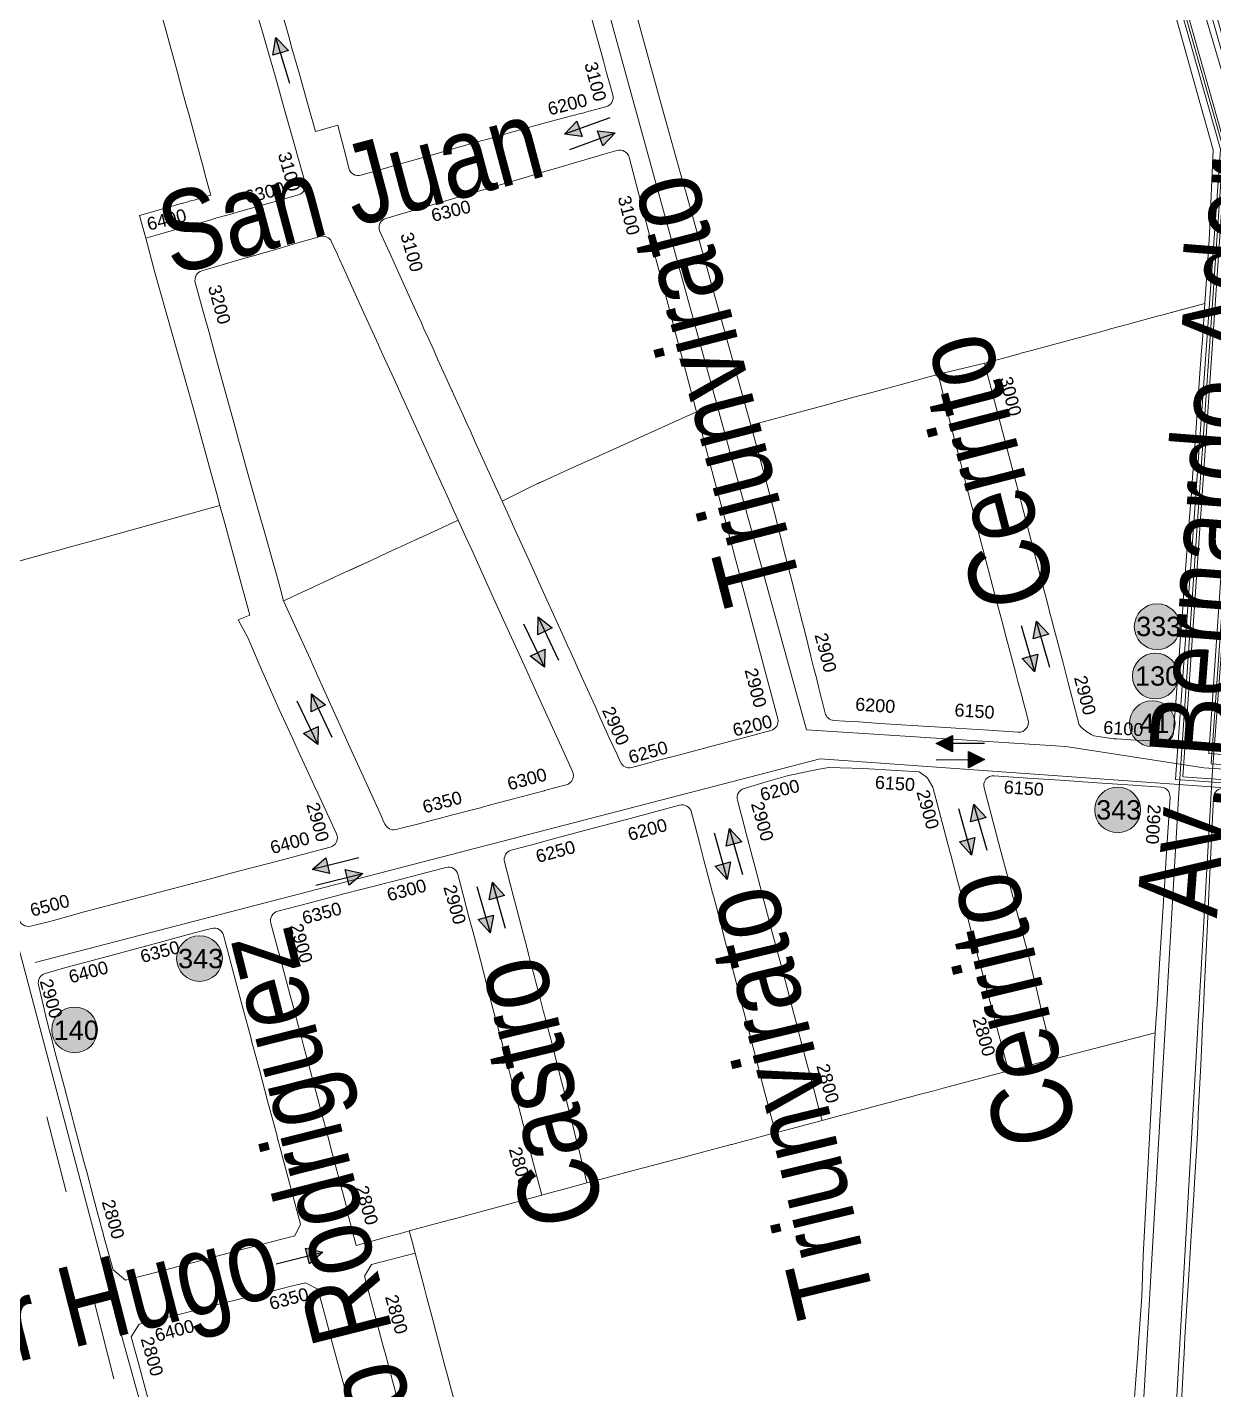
# Model space of a CAD drawing. Header units: millimetres. Extents: x 11558 to 23675, y 49449 to 61482.
# Drawn here: x 14065.9 to 14434.5, y 56111.9 to 56535.2 of the extents above; entities that cross this region are included whole.
import ezdxf

# ---------------------------------------------------------------- set-up
doc = ezdxf.new("R2010")
doc.units = ezdxf.units.MM
doc.linetypes.add('ACAD_ISO03W100', pattern=[30, 12, -18])
for name, color, linetype in [('0. plano base - nombres calles', 22, 'Continuous'), ('0. Plano Base - PLANO', 254, 'Continuous'), ('0. Plano base - sentido calles', 253, 'Continuous'), ('0.BARRIOS - DIVISIÓN', 12, 'ACAD_ISO03W100'), ('7. puesta en valor CC la lucila', 212, 'Continuous'), ('Linea 140 IDA', 101, 'Continuous'), ('Linea 343 IDA', 55, 'Continuous'), ('Linea 343 REGRESO', 125, 'Continuous'), ('numeración', 7, 'Continuous')]:
    doc.layers.add(name, color=color, linetype=linetype)
for name, color, linetype, true_color in [('Linea 130 IDA', 7, 'Continuous', 0x26921c), ('Linea 130 REGRESO', 7, 'Continuous', 0x7a5c00), ('Linea 41 Munro', 7, 'Continuous', 0xa3a300), ('Linea 41 San Cristobal', 7, 'Continuous', 0xe67300), ('Linea 707 - ex333', 7, 'Continuous', 0xad002b), ('Linea 707 - ex333 -', 7, 'Continuous', 0x616161)]:
    doc.layers.add(name, color=color, linetype=linetype, true_color=true_color)
doc.layers.get('7. puesta en valor CC la lucila').off()
doc.styles.get("Standard").update_dxf_attribs({"font": 'arial.ttf'})

# ---------------------------------------------------------------- blocks, each defined once
blk = doc.blocks.new('MANZANAS')
at = {"layer": '0. Plano Base - PLANO', "color": 0, "linetype": 'Continuous', "lineweight": 5}
for points in [[(5633862.23, 6178000.66), (5633893.14, 6177967.61), (5633907.61, 6177952.15), (5633919.9, 6177939.02), (5633930.9, 6177915.36), (5633932.38, 6177912.16), (5633933.03, 6177910.67), (5633939.61, 6177895.49), (5633930.48, 6177887.09), (5633929.72, 6177886.39), (5633928.66, 6177885.42), (5633921.18, 6177878.54), (5633917.28, 6177874.94), (5633916.33, 6177874.07), (5633911.06, 6177869.22), (5633898.55, 6177857.7), (5633896.31, 6177855.65), (5633895.67, 6177855.05), (5633887.48, 6177847.52), (5633877.38, 6177838.73), (5633876.27, 6177837.7), (5633874.68, 6177836.25), (5633869.57, 6177831.55), (5633864.33, 6177826.74), (5633859.38, 6177822.19), (5633857.17, 6177820.16), (5633854.27, 6177817.5), (5633854.23, 6177817.46), (5633853.79, 6177817.05), (5633848.96, 6177812.6), (5633831.86, 6177796.85), (5633800.59, 6177830.36), (5633797.4, 6177833.78), (5633792.74, 6177838.78), (5633788.41, 6177843.42), (5633780.78, 6177851.6), (5633777.31, 6177855.32), (5633763.37, 6177870.26), (5633750.05, 6177884.54), (5633742.1, 6177893.06)], [(5633609.8, 6177826.68), (5633616.69, 6177819.21), (5633620.41, 6177815.18), (5633623.3, 6177812.05), (5633626.66, 6177808.4), (5633630.12, 6177804.64), (5633632.65, 6177801.89), (5633634.2, 6177800.21), (5633635.62, 6177798.66), (5633636.72, 6177797.47), (5633640.5, 6177793.36), (5633642.35, 6177791.35), (5633643.58, 6177790.01), (5633645.39, 6177788.05), (5633648.58, 6177784.58), (5633650.08, 6177782.96), (5633646.15, 6177779.24), (5633645.34, 6177778.47), (5633644.69, 6177777.85), (5633643.56, 6177776.79), (5633643.41, 6177776.65), (5633642.06, 6177775.37), (5633637.75, 6177771.33), (5633635.86, 6177769.57), (5633633.34, 6177767.21), (5633633.39, 6177767.16), (5633638.33, 6177761.82), (5633645.71, 6177753.64), (5633676.69, 6177720.72), (5633690.09, 6177706.26), (5633694.53, 6177701.45), (5633697.04, 6177698.73), (5633686.76, 6177689.18), (5633665.82, 6177669.72), (5633662.35, 6177666.5), (5633658.67, 6177663.08), (5633657.23, 6177661.74), (5633655.51, 6177660.14), (5633640.08, 6177645.81)], [(5633895.49, 6177479.24), (5633884.41, 6177491.43), (5633882.32, 6177493.74), (5633874.9, 6177501.91), (5633872.38, 6177504.68), (5633869.97, 6177507.33), (5633867.61, 6177509.93), (5633866.74, 6177510.89), (5633865.34, 6177512.43), (5633857.94, 6177520.57), (5633856.02, 6177522.69), (5633855.97, 6177522.75), (5633853.17, 6177525.83), (5633862.51, 6177534.43), (5633863.46, 6177535.3), (5633863.59, 6177535.42), (5633884.54, 6177554.69), (5633886.45, 6177556.45), (5633890.38, 6177560.07), (5633895.23, 6177564.51), (5633897.32, 6177566.41), (5633898.95, 6177567.9), (5633906.26, 6177574.56), (5633908.99, 6177577.05), (5633911.98, 6177579.77), (5633915.03, 6177582.55), (5633915.59, 6177583.06), (5633918.01, 6177585.27), (5633921.8, 6177588.72), (5633929.54, 6177595.77), (5633929.63, 6177595.85), (5633937.86, 6177603.36), (5633940.02, 6177605.33), (5633942.5, 6177607.59), (5633951.09, 6177615.42), (5633955.45, 6177619.39), (5633964.34, 6177627.49), (5633968.51, 6177631.29), (5633973.07, 6177635.44), (5633973.23, 6177635.59), (5633977.65, 6177639.62), (5633979.89, 6177641.66), (5633995.36, 6177655.76), (5634005.97, 6177665.4), (5634006.66, 6177666.02), (5634030.43, 6177687.28), (5634052.58, 6177638.23), (5634058.98, 6177624.06), (5634064.47, 6177612.68), (5634069, 6177602.21), (5634070.17, 6177599.5), (5634071.55, 6177596.33), (5634075.28, 6177587.7), (5634076.99, 6177583.73)], [(5633878.35, 6177472.98), (5633870, 6177482.11), (5633863.92, 6177488.77), (5633863.52, 6177489.2), (5633862.46, 6177490.36), (5633854.87, 6177498.66), (5633849.44, 6177504.61), (5633847.3, 6177506.94), (5633847.54, 6177511.13), (5633857.94, 6177520.57), (5633865.34, 6177512.43), (5633866.74, 6177510.89), (5633867.61, 6177509.93), (5633869.97, 6177507.33), (5633872.38, 6177504.68), (5633874.9, 6177501.91), (5633882.32, 6177493.74), (5633884.41, 6177491.43), (5633895.49, 6177479.24)], [(5633805.01, 6177442.27), (5633797.42, 6177450.55), (5633791.69, 6177456.81), (5633792.04, 6177461.4), (5633793.73, 6177462.89), (5633801.87, 6177470.1), (5633811.84, 6177478.92), (5633823.54, 6177489.27), (5633828.21, 6177493.4), (5633831.93, 6177496.7), (5633836.33, 6177496.68), (5633841.86, 6177490.65), (5633848.97, 6177482.89), (5633856.42, 6177474.77), (5633856.58, 6177474.59), (5633863.93, 6177466.57)]]:
    blk.add_lwpolyline(points, dxfattribs=at)
for points in [[(5633721.67, 6177894.94), (5633734.88, 6177880.71), (5633739.06, 6177876.21), (5633741.65, 6177873.41), (5633742.15, 6177872.88), (5633744.7, 6177870.13), (5633746.54, 6177868.15, -0.417375), (5633746.35, 6177863.89), (5633742.39, 6177860.29), (5633740.54, 6177858.61), (5633739.98, 6177858.1), (5633738.99, 6177857.2), (5633738.52, 6177856.77), (5633732.22, 6177851.05), (5633724.87, 6177844.28), (5633723.98, 6177843.44), (5633719.7, 6177839.39), (5633717.76, 6177837.56), (5633717.04, 6177836.88), (5633715.62, 6177835.53), (5633709.92, 6177830.15), (5633705.91, 6177826.36), (5633701.26, 6177821.96), (5633697.82, 6177818.7), (5633694.1, 6177815.19), (5633688.61, 6177809.99, -0.420818), (5633684.32, 6177810.16), (5633681.62, 6177813.14), (5633675.07, 6177820.39), (5633675.03, 6177820.43), (5633674.01, 6177819.46), (5633669.84, 6177815.53), (5633663.56, 6177822.21), (5633657.18, 6177828.99), (5633650.86, 6177835.71), (5633649.35, 6177837.31), (5633621.52, 6177866.91, -0.417792)], [(5633637.47, 6177839), (5633641.21, 6177835.06), (5633644.33, 6177831.78), (5633651.22, 6177824.51), (5633657.91, 6177817.37), (5633663.84, 6177811.05), (5633674.34, 6177799.85, -0.413489), (5633674.2, 6177795.61), (5633666.21, 6177788.08), (5633662.6, 6177784.68), (5633660.09, 6177782.31), (5633658.59, 6177780.9), (5633655.04, 6177777.56), (5633653.35, 6177775.97), (5633650.27, 6177773.06), (5633648.36, 6177771.26), (5633647.31, 6177770.31), (5633645.14, 6177768.23), (5633642.62, 6177765.86), (5633641.04, 6177764.36), (5633638.33, 6177761.82), (5633633.39, 6177767.16), (5633633.34, 6177767.21), (5633635.86, 6177769.57), (5633637.75, 6177771.33), (5633642.06, 6177775.37), (5633643.41, 6177776.65), (5633643.56, 6177776.79), (5633644.69, 6177777.85), (5633645.34, 6177778.47), (5633646.15, 6177779.24), (5633650.08, 6177782.96), (5633648.58, 6177784.58), (5633645.39, 6177788.05), (5633643.58, 6177790.01), (5633642.35, 6177791.35), (5633640.5, 6177793.36), (5633636.72, 6177797.47), (5633635.62, 6177798.66), (5633634.2, 6177800.21), (5633632.65, 6177801.89), (5633630.12, 6177804.64), (5633626.66, 6177808.4), (5633623.3, 6177812.05), (5633620.41, 6177815.18), (5633616.69, 6177819.21), (5633609.8, 6177826.68)], [(5634100.51, 6177567.17), (5634088.11, 6177594.48), (5634086.35, 6177598.34), (5634084.21, 6177603.13), (5634082.21, 6177607.59), (5634078.18, 6177616.68), (5634074.34, 6177625.35), (5634070.11, 6177634.89), (5634068.79, 6177637.86), (5634064.26, 6177648.09), (5634061.96, 6177653.28), (5634058.76, 6177660.5), (5634055.56, 6177667.46), (5634053.92, 6177671.03), (5634047.51, 6177684.98), (5634041.48, 6177698.09), (5634041.25, 6177698.6), (5634037.02, 6177707.81), (5634032.76, 6177717.07), (5634030.12, 6177722.81), (5634024.41, 6177735.23), (5634012.77, 6177760.55, -0.4233), (5634014.33, 6177764.57)], [(5633640.08, 6177645.81), (5633657.23, 6177661.74), (5633658.67, 6177663.08), (5633662.35, 6177666.5), (5633665.82, 6177669.72), (5633686.76, 6177689.18), (5633697.04, 6177698.73), (5633701.22, 6177694.21), (5633711.7, 6177682.88), (5633720.99, 6177672.82), (5633718.44, 6177669.79), (5633723.61, 6177666.36), (5633730.56, 6177660.61), (5633742.62, 6177650.97), (5633750.38, 6177644.94), (5633753.75, 6177642.33), (5633754.91, 6177641.42), (5633763.11, 6177635.06), (5633765.24, 6177633.4), (5633776.2, 6177624.9, -0.466141), (5633776.38, 6177620.31), (5633769.76, 6177614.31), (5633762.05, 6177607.32), (5633754.92, 6177600.84), (5633747.57, 6177594.18), (5633717.83, 6177567.2), (5633710.63, 6177560.49), (5633709.41, 6177559.35), (5633705.07, 6177555.61, -0.415763), (5633700.83, 6177555.93)]]:
    blk.add_lwpolyline(points, format="xyb", dxfattribs=at)
for points in [[(5633990.9, 6177768.72), (5633989.27, 6177767.99), (5633985.42, 6177766.26), (5633983.14, 6177765.24), (5633977.76, 6177762.82), (5633976.87, 6177762.42), (5633970.95, 6177760.37), (5633969.98, 6177760.33), (5633968.05, 6177760.49), (5633966.17, 6177760.97), (5633965.27, 6177761.33), (5633956.26, 6177771.34), (5633955.72, 6177771.95), (5633952, 6177776.06), (5633947.64, 6177780.88), (5633943.94, 6177784.98), (5633943.01, 6177786.01), (5633941.26, 6177787.94), (5633940.95, 6177788.28), (5633938.82, 6177790.63), (5633937, 6177792.65), (5633934.28, 6177795.66), (5633917.71, 6177814.08), (5633916.54, 6177815.37), (5633907.33, 6177825.52), (5633887.71, 6177847.16), (5633887.43, 6177847.47), (5633887.48, 6177847.52), (5633895.67, 6177855.05), (5633896.31, 6177855.65), (5633898.55, 6177857.7), (5633911.06, 6177869.22), (5633916.33, 6177874.07), (5633917.28, 6177874.94), (5633921.18, 6177878.54), (5633928.66, 6177885.42), (5633929.72, 6177886.39), (5633930.48, 6177887.09), (5633931.91, 6177888.41), (5633939.61, 6177895.49), (5633944.12, 6177885.1), (5633945.5, 6177881.9), (5633947.19, 6177878.02), (5633947.68, 6177876.88), (5633950.05, 6177871.41), (5633951.18, 6177868.8), (5633955, 6177860.01), (5633956.76, 6177855.94), (5633959.1, 6177850.49), (5633961.14, 6177845.74), (5633963.07, 6177841.22), (5633963.49, 6177840.24), (5633963.98, 6177839.1), (5633966.54, 6177833.11), (5633966.89, 6177832.29), (5633970.8, 6177823.16), (5633976.78, 6177809.19), (5633977.15, 6177808.33), (5633979, 6177804.01), (5633979.1, 6177803.78), (5633980.52, 6177800.45), (5633980.66, 6177800.14), (5633982.37, 6177796.14), (5633982.45, 6177795.95), (5633984.25, 6177791.75), (5633984.76, 6177790.57), (5633988.69, 6177781.37), (5633990.24, 6177777.77), (5633991.03, 6177775.91), (5633992.43, 6177772.64, -0.409093)], [(5633759.94, 6177853.32), (5633771.33, 6177840.79), (5633778.12, 6177833.33), (5633785.37, 6177825.36), (5633791.58, 6177818.53), (5633798.75, 6177810.64), (5633805.44, 6177803.29), (5633814.99, 6177792.78), (5633794.46, 6177766.78), (5633788.91, 6177759.75), (5633784.32, 6177753.91), (5633784.16, 6177753.71), (5633782.79, 6177751.96), (5633781.57, 6177750.41), (5633780.95, 6177749.57), (5633779.92, 6177748.16), (5633776.95, 6177744.13), (5633774.17, 6177740.36), (5633770.54, 6177743.21), (5633767.76, 6177745.4), (5633761.47, 6177750.34), (5633758.56, 6177752.63), (5633755.87, 6177754.74), (5633755.81, 6177754.79), (5633753.42, 6177756.67), (5633750.33, 6177759.09), (5633745.51, 6177762.88), (5633744.83, 6177763.41), (5633744.51, 6177763.67), (5633741.77, 6177765.82), (5633736.27, 6177770.15), (5633733.74, 6177772.14), (5633730.58, 6177774.62), (5633727.97, 6177776.67), (5633726.23, 6177778.04), (5633724.17, 6177779.66), (5633724.11, 6177779.7), (5633718.27, 6177784.29), (5633712.07, 6177789.12), (5633710.45, 6177790.44), (5633707.53, 6177792.73), (5633701.91, 6177797.15, -0.455769), (5633701.69, 6177801.67), (5633719.87, 6177819.13), (5633726.28, 6177825.28), (5633727.78, 6177826.72), (5633735, 6177833.64), (5633738.03, 6177836.56), (5633742.09, 6177840.45), (5633745.69, 6177843.91), (5633748.11, 6177846.23), (5633750.53, 6177848.55), (5633752.34, 6177850.29), (5633755.65, 6177853.46, -0.422112)], [(5633900.19, 6177728.78), (5633897.08, 6177727.4, -0.326475), (5633893.62, 6177728.16), (5633891.05, 6177731.06), (5633890.9, 6177731.23), (5633889.18, 6177733.17), (5633888.33, 6177734.13), (5633886.15, 6177736.6), (5633884.13, 6177738.88), (5633881.58, 6177741.75), (5633881.55, 6177741.79), (5633878.91, 6177744.77), (5633876.58, 6177747.4), (5633874.44, 6177749.81), (5633872.24, 6177752.3), (5633867.72, 6177757.36), (5633865.5, 6177759.84), (5633858.66, 6177767.48), (5633852.32, 6177774.56), (5633845.49, 6177782.18), (5633838.83, 6177789.37), (5633831.86, 6177796.85), (5633848.96, 6177812.6), (5633853.79, 6177817.05), (5633854.23, 6177817.46), (5633854.27, 6177817.5), (5633857.17, 6177820.16), (5633859.38, 6177822.19), (5633864.33, 6177826.74), (5633869.57, 6177831.55), (5633874.68, 6177836.25), (5633876.27, 6177837.7), (5633883.01, 6177830.06), (5633889.85, 6177822.4), (5633894.71, 6177817), (5633896.39, 6177815.13), (5633899.51, 6177811.66), (5633900.39, 6177810.68), (5633903.15, 6177807.62), (5633905.51, 6177804.99), (5633907.52, 6177802.75), (5633909.77, 6177800.26), (5633916.3, 6177792.99), (5633923.17, 6177785.43), (5633930.1, 6177777.82), (5633931.93, 6177775.8), (5633936.69, 6177770.57), (5633940.23, 6177766.68), (5633942.23, 6177764.49), (5633945.87, 6177760.49), (5633946, 6177760.34), (5633948.39, 6177757.72), (5633950.57, 6177755.32, -0.512303), (5633949.56, 6177750.56), (5633941.21, 6177746.87), (5633931.8, 6177742.72), (5633927.42, 6177740.79), (5633924.13, 6177739.34), (5633922.53, 6177738.63), (5633913.29, 6177734.56), (5633910.19, 6177733.19), (5633904.21, 6177730.56)], [(5633848.07, 6177685.47, -0.366522), (5633844.19, 6177685.33), (5633842.01, 6177687.04), (5633837.83, 6177690.33), (5633832.28, 6177694.69), (5633829.21, 6177697.1), (5633821.21, 6177703.39), (5633814.2, 6177708.9), (5633813.33, 6177709.58), (5633810.7, 6177711.65), (5633805.57, 6177715.68), (5633797.75, 6177721.83), (5633789.93, 6177727.97), (5633781.99, 6177734.22), (5633780.42, 6177735.45), (5633778.14, 6177737.24), (5633777.13, 6177738.03), (5633774.17, 6177740.36), (5633776.95, 6177744.13), (5633779.92, 6177748.16), (5633780.95, 6177749.57), (5633782.79, 6177751.96), (5633784.16, 6177753.71), (5633784.32, 6177753.91), (5633788.91, 6177759.75), (5633794.46, 6177766.78), (5633814.99, 6177792.78), (5633825.76, 6177780.94), (5633832.47, 6177773.56), (5633839.15, 6177766.22), (5633839.77, 6177765.53), (5633845.42, 6177759.31), (5633846.02, 6177758.66), (5633848.74, 6177755.67), (5633852.68, 6177751.33), (5633859.44, 6177743.9), (5633866.21, 6177736.46), (5633881.35, 6177719.8, -0.414255), (5633881.15, 6177715.56), (5633876.19, 6177711.05), (5633868.64, 6177704.19), (5633861.22, 6177697.45), (5633858.88, 6177695.31), (5633853.84, 6177690.74), (5633853.39, 6177690.32)], [(5633728.68, 6177682.14), (5633728.24, 6177681.57), (5633725.97, 6177684.02), (5633721.71, 6177688.66), (5633721.29, 6177689.13), (5633714.38, 6177696.44), (5633707.45, 6177703.77), (5633700.4, 6177711.23), (5633693.46, 6177718.72), (5633693.3, 6177718.89), (5633691.09, 6177721.28), (5633686.86, 6177725.85), (5633679.77, 6177733.5), (5633672.85, 6177740.98), (5633668.47, 6177745.7), (5633668.21, 6177745.98), (5633665.96, 6177748.41), (5633658.32, 6177756.65, -0.410064), (5633658.46, 6177760.86), (5633667.44, 6177769.42), (5633671.65, 6177773.44), (5633676.81, 6177778.35), (5633679.83, 6177781.23), (5633680.92, 6177782.27), (5633683.97, 6177785.18), (5633686.12, 6177787.22, -0.372358), (5633690.04, 6177787.41), (5633691.41, 6177786.34), (5633693.47, 6177784.72), (5633694.14, 6177784.19), (5633694.75, 6177783.72), (5633695.53, 6177783.11), (5633696.04, 6177782.7), (5633699.49, 6177780), (5633702, 6177778.03), (5633709.75, 6177771.96), (5633717.7, 6177765.73), (5633718.64, 6177764.99), (5633721.38, 6177762.85), (5633725.75, 6177759.42), (5633733.49, 6177753.35), (5633741.39, 6177747.16), (5633749.06, 6177741.15), (5633757.15, 6177734.81), (5633757.5, 6177734.54), (5633762.31, 6177730.77), (5633764.83, 6177728.79), (5633759.61, 6177722.06), (5633755.72, 6177717.04), (5633752.12, 6177712.4), (5633751.14, 6177711.13), (5633748.48, 6177707.7), (5633746.56, 6177705.22), (5633743.4, 6177701.14), (5633743.31, 6177701.02), (5633741.17, 6177698.27), (5633734.56, 6177689.74), (5633732.79, 6177687.45), (5633732.26, 6177686.76)], [(5634006.66, 6177666.02), (5634005.97, 6177665.4), (5634005.11, 6177666.4), (5634001, 6177671.18), (5633996.18, 6177676.78), (5633992.26, 6177681.33), (5633990.74, 6177683.09), (5633989.66, 6177684.36), (5633988.49, 6177685.71), (5633984.38, 6177690.48), (5633968.11, 6177708.34), (5633967.48, 6177709.05), (5633961.3, 6177715.83), (5633948.13, 6177730.29, -0.513817), (5633949.15, 6177735.06), (5633958.77, 6177739.26), (5633967.94, 6177743.25), (5633977.11, 6177747.25), (5633988.76, 6177752.32), (5633996.83, 6177755.84, -0.412546), (5634000.77, 6177754.3), (5634008.28, 6177737.33), (5634012.09, 6177728.71), (5634012.48, 6177727.84), (5634015.12, 6177721.87), (5634021.69, 6177707.02), (5634026.25, 6177696.71), (5634027.99, 6177692.77), (5634030.43, 6177687.28)], [(5633791.98, 6177634.63, -0.361411), (5633788.15, 6177634.51), (5633787.03, 6177635.39), (5633786.12, 6177636.1), (5633775.27, 6177644.58), (5633767.46, 6177650.69), (5633759.71, 6177656.82), (5633751.86, 6177663.04), (5633745.09, 6177668.4), (5633744.04, 6177669.23), (5633736.07, 6177675.5), (5633728.24, 6177681.57), (5633728.68, 6177682.14), (5633732.26, 6177686.76), (5633732.79, 6177687.45), (5633734.01, 6177689.03), (5633734.56, 6177689.74), (5633741.17, 6177698.27), (5633742.62, 6177700.13), (5633743.4, 6177701.14), (5633743.48, 6177701.25), (5633746.56, 6177705.22), (5633748.48, 6177707.7), (5633751.14, 6177711.13), (5633752.12, 6177712.4), (5633755.72, 6177717.04), (5633755.85, 6177717.2), (5633759.61, 6177722.06), (5633764.83, 6177728.79), (5633769.35, 6177725.24), (5633772.83, 6177722.52), (5633780.56, 6177716.46), (5633788.52, 6177710.22), (5633796.38, 6177704.06), (5633804.15, 6177697.98), (5633807.73, 6177695.17), (5633809.5, 6177693.78), (5633812.26, 6177691.62), (5633826.81, 6177680.21), (5633828.77, 6177678.68), (5633831.53, 6177676.52), (5633832.34, 6177675.87, -0.463995), (5633832.51, 6177671.3), (5633830.07, 6177669.07), (5633827.39, 6177666.63), (5633827.28, 6177666.52), (5633819.99, 6177659.89), (5633814.83, 6177655.18), (5633812.33, 6177652.9), (5633812.12, 6177652.71), (5633810.25, 6177651.02), (5633810.16, 6177650.94), (5633805.56, 6177646.79), (5633805.16, 6177646.43), (5633804.94, 6177646.23), (5633802.26, 6177643.82), (5633800.37, 6177642.11), (5633797.43, 6177639.46), (5633793.22, 6177635.73)], [(5633955.45, 6177619.39), (5633951.09, 6177615.42), (5633949.14, 6177617.57), (5633944.31, 6177622.89), (5633937.71, 6177630.15), (5633933.89, 6177634.36), (5633931.01, 6177637.54), (5633928.26, 6177640.56), (5633928.09, 6177640.75), (5633924.11, 6177645.13), (5633917.33, 6177652.6), (5633910.68, 6177659.92), (5633903.86, 6177667.43), (5633897.24, 6177674.72), (5633894.26, 6177677.99), (5633888.84, 6177683.96), (5633886.27, 6177686.79), (5633883.84, 6177689.47), (5633881.9, 6177691.6, -0.406375), (5633882.05, 6177695.79), (5633884.41, 6177698.05), (5633887.2, 6177700.73), (5633892.14, 6177705.46), (5633892.42, 6177705.69), (5633894.53, 6177707.39), (5633894.78, 6177707.59), (5633899.99, 6177711.79), (5633902.38, 6177713.71), (5633912.05, 6177718.29), (5633921.63, 6177722.62), (5633927.99, 6177725.44), (5633930.57, 6177725, -0.099971), (5633931.68, 6177724.57), (5633933.85, 6177723.19), (5633948.09, 6177707.58), (5633948.53, 6177707.09), (5633954.08, 6177701.01), (5633954.91, 6177700.1), (5633961.75, 6177692.61), (5633968.13, 6177685.61), (5633974.8, 6177678.3), (5633988.31, 6177663.49), (5633995.36, 6177655.76), (5633979.89, 6177641.66), (5633977.65, 6177639.62), (5633973.23, 6177635.59), (5633973.07, 6177635.44), (5633968.51, 6177631.29), (5633964.34, 6177627.49)], [(5633897.32, 6177566.41), (5633895.23, 6177564.51), (5633888.7, 6177572.01), (5633886.11, 6177574.93), (5633882.52, 6177578.97), (5633882.05, 6177579.5), (5633875.29, 6177587.11), (5633873.74, 6177588.86), (5633868.69, 6177594.55), (5633866.63, 6177596.83), (5633865.79, 6177597.76), (5633864.64, 6177599.04), (5633861.79, 6177602.19), (5633859.24, 6177605.01), (5633858.82, 6177605.47), (5633857.11, 6177607.36), (5633855.09, 6177609.6), (5633852.39, 6177612.58), (5633850.99, 6177614.14), (5633848.38, 6177617.03), (5633846.41, 6177619.21), (5633844.9, 6177620.88), (5633841.93, 6177624.17), (5633836.67, 6177629.99), (5633833.77, 6177633.19), (5633826.54, 6177641.2, -0.41257), (5633826.74, 6177645.42), (5633831.63, 6177649.89), (5633836.44, 6177654.28), (5633839.38, 6177656.97), (5633846.77, 6177663.72), (5633850.72, 6177667.34), (5633852.81, 6177669.25), (5633854.11, 6177670.43), (5633861.39, 6177677.09), (5633866.68, 6177681.92, -0.415673), (5633870.93, 6177681.72), (5633871.03, 6177681.61), (5633873.7, 6177678.66), (5633877.82, 6177674.1), (5633881.26, 6177670.3), (5633882.08, 6177669.39), (5633886.36, 6177664.66), (5633888.31, 6177662.5), (5633889.25, 6177661.46), (5633890.36, 6177660.24), (5633893.07, 6177657.25), (5633895.37, 6177654.7), (5633896.76, 6177653.17), (5633897.64, 6177652.19), (5633899.6, 6177650.02), (5633901.58, 6177647.83), (5633906.5, 6177642.39), (5633908.7, 6177639.97), (5633910.73, 6177637.71), (5633913.2, 6177634.99), (5633913.98, 6177634.13), (5633916.42, 6177631.42), (5633919.95, 6177627.52), (5633920.54, 6177626.87), (5633924.39, 6177622.62), (5633926.6, 6177620.17), (5633927.56, 6177619.11), (5633930.31, 6177616.06), (5633933.29, 6177612.78), (5633940.02, 6177605.33), (5633937.86, 6177603.36), (5633929.63, 6177595.85), (5633929.54, 6177595.77), (5633921.8, 6177588.72), (5633918.01, 6177585.27), (5633915.59, 6177583.06), (5633915.03, 6177582.55), (5633911.98, 6177579.77), (5633908.99, 6177577.05), (5633906.26, 6177574.56), (5633898.95, 6177567.9)], [(5633848.53, 6177521.57), (5633840.6, 6177514.27), (5633837.28, 6177517.9), (5633833.81, 6177521.7), (5633832.14, 6177523.81), (5633827.32, 6177529.09), (5633827.24, 6177529.18), (5633820.24, 6177536.84), (5633817.88, 6177539.43), (5633813.64, 6177544.08), (5633807.67, 6177550.62), (5633806.86, 6177551.51), (5633800.09, 6177558.92), (5633797.7, 6177561.53), (5633795.12, 6177564.36), (5633793.32, 6177566.33), (5633788.61, 6177571.49), (5633786.58, 6177573.71), (5633777.55, 6177583.6), (5633777.16, 6177584.03), (5633770.89, 6177590.9, -0.415963), (5633771.1, 6177595.15), (5633776.02, 6177599.59), (5633776.33, 6177599.86), (5633783.57, 6177606.4), (5633786.88, 6177609.38), (5633791.18, 6177613.26), (5633795.66, 6177617.31), (5633796.16, 6177617.75), (5633798.75, 6177620.09), (5633806, 6177626.62), (5633811.22, 6177631.34, -0.413921), (5633815.46, 6177631.12), (5633817.63, 6177628.72), (5633825.17, 6177620.37), (5633827.71, 6177617.56), (5633830.93, 6177614.01), (5633835.34, 6177609.12), (5633837.66, 6177606.55), (5633844.37, 6177599.13), (5633851.02, 6177591.78), (5633857.74, 6177584.34), (5633859.98, 6177581.87), (5633862.61, 6177578.96), (5633864.43, 6177576.93), (5633865.36, 6177575.92), (5633871.19, 6177569.46), (5633877.81, 6177562.13), (5633884.54, 6177554.69), (5633863.59, 6177535.42), (5633863.46, 6177535.3), (5633862.51, 6177534.43), (5633853.17, 6177525.83), (5633851.07, 6177523.9)], [(5633759.61, 6177580.76), (5633769.43, 6177569.98), (5633775.14, 6177563.72), (5633781.97, 6177556.23), (5633782.45, 6177555.71), (5633786.63, 6177551.12), (5633788.25, 6177549.35), (5633788.75, 6177548.8), (5633795.46, 6177541.44), (5633802.58, 6177533.63), (5633803.21, 6177532.94), (5633803.32, 6177532.82), (5633806.23, 6177529.62), (5633808.98, 6177526.6), (5633814.36, 6177520.7), (5633822.19, 6177512.13), (5633822.29, 6177508.13), (5633816.76, 6177503.11), (5633814.6, 6177501.16), (5633809.4, 6177496.44), (5633801.93, 6177489.67), (5633801.23, 6177489.04), (5633799.4, 6177487.38), (5633794.55, 6177482.98), (5633787.34, 6177476.45), (5633781.97, 6177471.58), (5633777.07, 6177472.72), (5633769.25, 6177481.16), (5633769.14, 6177481.27), (5633768.51, 6177481.97), (5633768.38, 6177482.11), (5633764.63, 6177486.22), (5633761.09, 6177490.1), (5633759.15, 6177492.23), (5633757.99, 6177493.5), (5633755.8, 6177495.9), (5633753.55, 6177498.37), (5633751.1, 6177501.06), (5633745.29, 6177507.43), (5633744.45, 6177508.34), (5633737.52, 6177515.98), (5633730.81, 6177523.37), (5633726.6, 6177528.06), (5633724.5, 6177530.38), (5633722.18, 6177532.96), (5633715.69, 6177540.58, -0.39829), (5633715.91, 6177544.7), (5633720.75, 6177549.29), (5633723.74, 6177552.03), (5633726.42, 6177554.49), (5633728.16, 6177556.07), (5633733.21, 6177560.69), (5633735.56, 6177562.84), (5633742.88, 6177569.53), (5633750.12, 6177576.16), (5633754.27, 6177579.95), (5633755.37, 6177580.95, -0.414243)]]:
    blk.add_lwpolyline(points, format="xyb", close=True, dxfattribs=at)
blk = doc.blocks.new('41 san crist')
at = {"layer": 'Linea 41 San Cristobal', "lineweight": 211, "true_color": 0xededed}
h = blk.add_hatch(color=7, dxfattribs=at)
h.dxf.hatch_style = 1
edge = h.paths.add_edge_path()
edge.add_arc((0, 0), 7.11, 0, 360)
at = {"layer": 'Linea 41 San Cristobal', "lineweight": 9}
blk.add_circle((0, 0), 7.11, dxfattribs=at)
at = {"layer": 'Linea 41 San Cristobal', "color": 188, "lineweight": 211, "true_color": 0x0a090b, "insert": (-3.99, 3.09), "char_height": 6, "attachment_point": 1}
blk.add_mtext_dynamic_manual_height_columns('{\\C256;41}', width=12.6335, gutter_width=12.5, heights=[0], dxfattribs=at)
blk = doc.blocks.new('130 ida')
at = {"layer": 'Linea 130 IDA', "lineweight": 211, "true_color": 0xededed}
h = blk.add_hatch(color=7, dxfattribs=at)
h.dxf.hatch_style = 1
edge = h.paths.add_edge_path()
edge.add_arc((0, 0), 7.11, 0, 360)
at = {"layer": 'Linea 130 IDA', "lineweight": 9}
blk.add_circle((0, 0), 7.11, dxfattribs=at)
at = {"layer": 'Linea 130 IDA', "lineweight": 211, "insert": (-6.31, 3.02), "char_height": 6, "attachment_point": 1}
blk.add_mtext_dynamic_manual_height_columns('130', width=19.512, gutter_width=12.5, heights=[0], dxfattribs=at)
blk = doc.blocks.new('140')
at = {"layer": 'Linea 140 IDA', "lineweight": 211, "true_color": 0xededed}
h = blk.add_hatch(color=7, dxfattribs=at)
h.dxf.hatch_style = 1
edge = h.paths.add_edge_path()
edge.add_arc((0, 0), 7.11, 0, 360)
at = {"layer": 'Linea 140 IDA', "lineweight": 9}
blk.add_circle((0, 0), 7.11, dxfattribs=at)
at = {"layer": 'Linea 140 IDA', "lineweight": 15, "insert": (-6.46, 2.88), "char_height": 6, "attachment_point": 1}
blk.add_mtext_dynamic_manual_height_columns('140', width=16.4579, gutter_width=12.5, heights=[0], dxfattribs=at)
blk = doc.blocks.new('343 vuelta')
at = {"layer": 'Linea 343 REGRESO', "lineweight": 211, "true_color": 0xededed}
h = blk.add_hatch(color=7, dxfattribs=at)
h.dxf.hatch_style = 1
edge = h.paths.add_edge_path()
edge.add_arc((0, 0), 7.11, 0, 360)
at = {"layer": 'Linea 343 REGRESO', "lineweight": 9}
blk.add_circle((0, 0), 7.11, dxfattribs=at)
at = {"layer": 'Linea 343 REGRESO', "lineweight": 211, "insert": (-6.65, 3), "char_height": 6, "attachment_point": 1}
blk.add_mtext_dynamic_manual_height_columns('343', width=15.8095, gutter_width=12.5, heights=[0], dxfattribs=at)
blk = doc.blocks.new('333')
at = {"layer": 'Linea 707 - ex333 -', "lineweight": 211, "true_color": 0xededed}
h = blk.add_hatch(color=7, dxfattribs=at)
h.dxf.hatch_style = 1
edge = h.paths.add_edge_path()
edge.add_arc((0, 0), 7.11, 0, 360)
at = {"layer": 'Linea 707 - ex333 -', "lineweight": 9}
blk.add_circle((0, 0), 7.11, dxfattribs=at)
at = {"layer": 'Linea 707 - ex333 -', "lineweight": 211, "insert": (-6.52, 3.09), "char_height": 6, "attachment_point": 1}
blk.add_mtext_dynamic_manual_height_columns('333', width=8.9102, gutter_width=12.5, heights=[0], dxfattribs=at)

msp = doc.modelspace()

# ---------------------------------------------------------------- hatches: boundary and pattern name
at = {"layer": '0. Plano base - sentido calles', "linetype": 'Continuous', "lineweight": 25, "ltscale": 2, "true_color": 0x1a1a1a}
h = msp.add_hatch(color=250, dxfattribs=at)
h.dxf.hatch_style = 1
h.paths.add_polyline_path([(14143.14, 56532.01), (14142.2, 56526.5), (14144.6, 56527.22)])
h.paths.add_polyline_path([(14143.14, 56532.01), (14144.6, 56527.22), (14146.99, 56527.95)])
h = msp.add_hatch(color=250, dxfattribs=at)
h.dxf.hatch_style = 1
h.paths.add_polyline_path([(14232.76, 56501.92), (14238.31, 56501.29), (14237.45, 56503.64)])
h.paths.add_polyline_path([(14232.76, 56501.92), (14237.45, 56503.64), (14236.59, 56505.98)])
h = msp.add_hatch(color=250, dxfattribs=at)
h.dxf.hatch_style = 1
h.paths.add_polyline_path([(14248.56, 56502.38), (14243.01, 56503.01), (14243.87, 56500.66)])
h.paths.add_polyline_path([(14248.56, 56502.38), (14243.87, 56500.66), (14244.73, 56498.31)])
h = msp.add_hatch(color=250, dxfattribs=at)
h.dxf.hatch_style = 1
h.paths.add_polyline_path([(14224.57, 56352.02), (14224.47, 56346.43), (14226.73, 56347.51)])
h.paths.add_polyline_path([(14224.57, 56352.02), (14226.73, 56347.51), (14228.98, 56348.59)])
h = msp.add_hatch(color=250, dxfattribs=at)
h.dxf.hatch_style = 1
h.paths.add_polyline_path([(14379.44, 56350.7), (14378.4, 56345.21), (14380.8, 56345.9)])
h.paths.add_polyline_path([(14379.44, 56350.7), (14380.8, 56345.9), (14383.21, 56346.58)])
h = msp.add_hatch(color=250, dxfattribs=at)
h.dxf.hatch_style = 1
h.paths.add_polyline_path([(14226.52, 56336.33), (14226.62, 56341.92), (14224.37, 56340.84)])
h.paths.add_polyline_path([(14226.52, 56336.33), (14224.37, 56340.84), (14222.11, 56339.76)])
h = msp.add_hatch(color=250, dxfattribs=at)
h.dxf.hatch_style = 1
h.paths.add_polyline_path([(14378.73, 56334.91), (14379.76, 56340.4), (14377.36, 56339.72)])
h.paths.add_polyline_path([(14378.73, 56334.91), (14377.36, 56339.72), (14374.96, 56339.03)])
h = msp.add_hatch(color=250, dxfattribs=at)
h.dxf.hatch_style = 1
h.paths.add_polyline_path([(14154.16, 56328.06), (14154.06, 56322.47), (14156.31, 56323.55)])
h.paths.add_polyline_path([(14154.16, 56328.06), (14156.31, 56323.55), (14158.57, 56324.62)])
h = msp.add_hatch(color=250, dxfattribs=at)
h.dxf.hatch_style = 1
h.paths.add_polyline_path([(14156.11, 56312.37), (14156.21, 56317.96), (14153.95, 56316.88)])
h.paths.add_polyline_path([(14156.11, 56312.37), (14153.95, 56316.88), (14151.7, 56315.8)])
h = msp.add_hatch(color=250, dxfattribs=at)
h.dxf.hatch_style = 1
h.paths.add_polyline_path([(14348.25, 56312.62), (14353.26, 56310.12), (14353.25, 56312.62)])
h.paths.add_polyline_path([(14348.25, 56312.62), (14353.25, 56312.62), (14353.25, 56315.12)])
h = msp.add_hatch(color=250, dxfattribs=at)
h.dxf.hatch_style = 1
h.paths.add_polyline_path([(14363.26, 56307.64), (14358.26, 56310.13), (14358.26, 56307.63)])
h.paths.add_polyline_path([(14363.26, 56307.64), (14358.26, 56307.63), (14358.27, 56305.13)])
h = msp.add_hatch(color=250, dxfattribs=at)
h.dxf.hatch_style = 1
h.paths.add_polyline_path([(14359.95, 56293.8), (14358.91, 56288.31), (14361.32, 56288.99)])
h.paths.add_polyline_path([(14359.95, 56293.8), (14361.32, 56288.99), (14363.72, 56289.67)])
h = msp.add_hatch(color=250, dxfattribs=at)
h.dxf.hatch_style = 1
h.paths.add_polyline_path([(14284.04, 56286.24), (14283, 56280.75), (14285.41, 56281.43)])
h.paths.add_polyline_path([(14284.04, 56286.24), (14285.41, 56281.43), (14287.81, 56282.11)])
h = msp.add_hatch(color=250, dxfattribs=at)
h.dxf.hatch_style = 1
h.paths.add_polyline_path([(14359.24, 56278), (14360.28, 56283.5), (14357.88, 56282.81)])
h.paths.add_polyline_path([(14359.24, 56278), (14357.88, 56282.81), (14355.47, 56282.13)])
h = msp.add_hatch(color=250, dxfattribs=at)
h.dxf.hatch_style = 1
h.paths.add_polyline_path([(14154.35, 56273.48), (14159.81, 56272.28), (14159.2, 56274.7)])
h.paths.add_polyline_path([(14154.35, 56273.48), (14159.2, 56274.7), (14158.59, 56277.13)])
h = msp.add_hatch(color=250, dxfattribs=at)
h.dxf.hatch_style = 1
h.paths.add_polyline_path([(14283.33, 56270.44), (14284.37, 56275.94), (14281.96, 56275.25)])
h.paths.add_polyline_path([(14283.33, 56270.44), (14281.96, 56275.25), (14279.56, 56274.57)])
h = msp.add_hatch(color=250, dxfattribs=at)
h.dxf.hatch_style = 1
h.paths.add_polyline_path([(14170.12, 56272.29), (14164.66, 56273.5), (14165.27, 56271.07)])
h.paths.add_polyline_path([(14170.12, 56272.29), (14165.27, 56271.07), (14165.88, 56268.65)])
h = msp.add_hatch(color=250, dxfattribs=at)
h.dxf.hatch_style = 1
h.paths.add_polyline_path([(14210.39, 56269.6), (14209.35, 56264.11), (14211.76, 56264.79)])
h.paths.add_polyline_path([(14210.39, 56269.6), (14211.76, 56264.79), (14214.16, 56265.48)])
h = msp.add_hatch(color=250, dxfattribs=at)
h.dxf.hatch_style = 1
h.paths.add_polyline_path([(14209.68, 56253.81), (14210.72, 56259.3), (14208.32, 56258.62)])
h.paths.add_polyline_path([(14209.68, 56253.81), (14208.32, 56258.62), (14205.91, 56257.93)])
h = msp.add_hatch(color=250, dxfattribs=at)
h.dxf.hatch_style = 1
h.paths.add_polyline_path([(14157.75, 56154.63), (14152.29, 56155.83), (14152.9, 56153.41)])
h.paths.add_polyline_path([(14157.75, 56154.63), (14152.9, 56153.41), (14153.51, 56150.98)])

# ---------------------------------------------------------------- linework, layer by layer
at = {"layer": '0. Plano base - sentido calles', "color": 250, "linetype": 'Continuous', "lineweight": 25, "ltscale": 2, "true_color": 0x1a1a1a}
for points in [[(14147.5, 56517.66), (14143.14, 56532.01), (14146.99, 56527.95), (14142.2, 56526.5), (14143.14, 56532.01)], [(14246.84, 56507.08), (14232.76, 56501.92), (14236.59, 56505.98), (14238.31, 56501.29), (14232.76, 56501.92)], [(14234.48, 56497.22), (14248.56, 56502.38), (14244.73, 56498.31), (14243.01, 56503.01), (14248.56, 56502.38)], [(14231.04, 56338.48), (14224.57, 56352.02), (14228.98, 56348.59), (14224.47, 56346.43), (14224.57, 56352.02)], [(14220.06, 56349.87), (14226.52, 56336.33), (14222.11, 56339.76), (14226.62, 56341.92), (14226.52, 56336.33)], [(14374.63, 56349.34), (14378.73, 56334.91), (14374.96, 56339.03), (14379.76, 56340.4), (14378.73, 56334.91)], [(14383.54, 56336.28), (14379.44, 56350.7), (14383.21, 56346.58), (14378.4, 56345.21), (14379.44, 56350.7)], [(14149.65, 56325.9), (14156.11, 56312.37), (14151.7, 56315.8), (14156.21, 56317.96), (14156.11, 56312.37)], [(14160.62, 56314.52), (14154.16, 56328.06), (14158.57, 56324.62), (14154.06, 56322.47), (14154.16, 56328.06)], [(14363.25, 56312.64), (14348.25, 56312.62), (14353.25, 56315.12), (14353.26, 56310.12), (14348.25, 56312.62)], [(14348.26, 56307.62), (14363.26, 56307.64), (14358.27, 56305.13), (14358.26, 56310.13), (14363.26, 56307.64)], [(14355.14, 56292.43), (14359.24, 56278), (14355.47, 56282.13), (14360.28, 56283.5), (14359.24, 56278)], [(14364.05, 56279.37), (14359.95, 56293.8), (14363.72, 56289.67), (14358.91, 56288.31), (14359.95, 56293.8)], [(14279.23, 56284.87), (14283.33, 56270.44), (14279.56, 56274.57), (14284.37, 56275.94), (14283.33, 56270.44)], [(14288.14, 56271.81), (14284.04, 56286.24), (14287.81, 56282.11), (14283, 56280.75), (14284.04, 56286.24)], [(14168.9, 56277.14), (14154.35, 56273.48), (14158.59, 56277.13), (14159.81, 56272.28), (14154.35, 56273.48)], [(14155.57, 56268.63), (14170.12, 56272.29), (14165.88, 56268.65), (14164.66, 56273.5), (14170.12, 56272.29)], [(14205.58, 56268.24), (14209.68, 56253.81), (14205.91, 56257.93), (14210.72, 56259.3), (14209.68, 56253.81)], [(14214.49, 56255.17), (14210.39, 56269.6), (14214.16, 56265.48), (14209.35, 56264.11), (14210.39, 56269.6)], [(14143.2, 56150.97), (14157.75, 56154.63), (14153.51, 56150.98), (14152.29, 56155.83), (14157.75, 56154.63)]]:
    msp.add_lwpolyline(points, dxfattribs=at)
at = {"layer": '0.BARRIOS - DIVISIÓN', "color": 14, "lineweight": 18, "ltscale": 2}
msp.add_lwpolyline([(16418.59, 58130.89), (16249.98, 58111.94), (16083.83, 58079.19), (15820.55, 58019.73), (15876.26, 57767.08), (15937.04, 57702.15), (16048.38, 57371.67), (16080.77, 57272.05), (16119.78, 56977.46), (16114.28, 56971.06), (16127.11, 56864.76), (15822.26, 56799.18), (15619.96, 56789.72), (15441.36, 56374.38), (15242.07, 56442.67), (14737.19, 56476.17), (14744.95, 56558.25), (14680.7, 56781.83), (14379.79, 56701.5), (14354.72, 56697.3), (14314.52, 56710.66), (13967.63, 56603.49), (14252.98, 55490.76)], dxfattribs=at)
at = {"layer": 'Linea 130 IDA', "lineweight": 15}
msp.add_lwpolyline([(14101.84, 57694.45), (14172.88, 57438.33), (14215.88, 57286.45), (14299.36, 56981.16), (14332.43, 56865.35), (14392.95, 56657.69), (14408.52, 56602.73), (14438.2, 56497.4), (14424.87, 56302.33), (14760.27, 56278.65), (14909.39, 56268.92), (15072.38, 56257.85), (15174.63, 56250.73), (15289.92, 56242.57), (15331.75, 56230.08), (15381.49, 56215.58), (15524.26, 56220.83), (15624.41, 56224.95), (15751.39, 56229.84), (15772.5, 56230.17), (15997.99, 56238.27), (16053.09, 56142.08), (16105.97, 56053.89)], dxfattribs=at)
at = {"layer": 'Linea 130 REGRESO', "lineweight": 15}
msp.add_lwpolyline([(14788.1, 56285.07), (14495.76, 56304.94), (14432.93, 56309.55), (14443.62, 56466.06), (14445.34, 56492.95), (14436.2, 56523.97), (14424.19, 56564.64), (14396.5, 56663.67), (14372.02, 56750.41), (14341.99, 56856.76), (14321.2, 56933.77), (14301.21, 57007.28), (14268.22, 57125.84), (14221.97, 57289.13), (14111.43, 57694.77)], dxfattribs=at)
at = {"layer": 'Linea 140 IDA', "lineweight": 15}
msp.add_lwpolyline([(14132.42, 55994.13), (14093.96, 56133.28), (14064.24, 56245.51), (14019.58, 56412.08), (13988.27, 56529.34), (13971.34, 56603.02), (13936.49, 56726.81), (13903.41, 56845.43), (13866.34, 56981.56), (13817.12, 57157.38), (13776.12, 57304.42), (13740.5, 57429.4), (13706.83, 57554.32), (13899.65, 57617.02), (14019.04, 57654.54), (14054.02, 57666.28), (14162.95, 57701.69), (14273.02, 57739.08), (14496.19, 57810.14), (14584.76, 57839.58), (14536.8, 57989.39)], dxfattribs=at)
at = {"layer": 'Linea 343 IDA', "lineweight": 15}
msp.add_lwpolyline([(16737.86, 56281.33), (16170.58, 56253.04), (15929.95, 56242.47), (15488.78, 56225.83), (15385.11, 56222.27), (15297.78, 56247.53), (14931.29, 56271.91), (14766.06, 56283.06), (14584.22, 56295.2), (14431.39, 56305.13), (14388.53, 56311.75), (14307.9, 56316.86), (14207.95, 56680.09), (13936.73, 56596.24)], dxfattribs=at)
at = {"layer": 'Linea 343 REGRESO', "lineweight": 15}
msp.add_lwpolyline([(14068.31, 56244.62), (14312.24, 56307.87), (14426.54, 56299.69), (14692.99, 56279.99), (15018.58, 56258.33), (15289.75, 56239.59), (15381.01, 56212.61), (15767.08, 56226.21), (15907.43, 56231.38), (16078.38, 55936.88), (16296.29, 55944.26), (16287.92, 56103.84), (16771.98, 56121.61)], dxfattribs=at)
at = {"layer": 'Linea 41 Munro', "lineweight": 15}
msp.add_lwpolyline([(14524.44, 57683.28), (14442.32, 57657.37), (14522.09, 57371.6), (14224.16, 57288.35), (14292.71, 57047.46), (14359.83, 56804.82), (14419.25, 56590.15), (14446.79, 56492.79), (14433.63, 56306.35), (14762.51, 56284.84), (15297.8, 56248.83), (15385.24, 56223.33), (16032.78, 56248.1), (16758.65, 56286.58)], dxfattribs=at)
at = {"layer": 'Linea 41 San Cristobal', "lineweight": 15}
msp.add_lwpolyline([(16676.89, 55966.27), (16516, 55959.55), (16408.43, 55954.98), (16294.49, 55950.4), (16163.97, 55945.79), (15995.32, 56236.01), (15380.96, 56213.9), (15289.72, 56241.17), (14693.23, 56282.54), (14422.52, 56301.5), (14436.52, 56497.27), (14391.33, 56657.14), (14330.32, 56864.83), (14297.16, 56980.55), (14213.56, 57286.05), (14170.72, 57437.63), (14564.68, 57565.26), (14649.96, 57299.71)], dxfattribs=at)
at = {"layer": 'Linea 707 - ex333', "lineweight": 15}
msp.add_lwpolyline([(14418.69, 56035.24), (14434.01, 56302.72), (14448.16, 56492.87), (14390.15, 56700.8), (14681.55, 56781.19), (14666.99, 56832.56), (14868.04, 56876.75), (15049.24, 56739.24), (15246.82, 56996.72), (15148.91, 57071.52), (15023.27, 57567.06), (14956.4, 57785.2), (14862.37, 58079.84)], dxfattribs=at)
at = {"layer": 'Linea 707 - ex333 -', "lineweight": 15}
msp.add_lwpolyline([(15004.08, 58006.28), (15054.81, 57852.71), (15244.59, 57103.36), (15293.85, 57066.81), (15041.63, 56739.12), (14859.16, 56708.95), (14685.35, 56789.76), (14378.63, 56704.23), (14437.37, 56497.75), (14423.5, 56295.82), (14380.05, 55543.62), (14849.02, 55741.12), (15259.02, 55813.38), (15254.74, 55758.99), (16074.96, 55789.16), (16068.71, 55940.22), (16290.82, 55948.33), (16284.29, 56100.61), (16770.05, 56119.2)], dxfattribs=at)

# ---------------------------------------------------------------- block references
at = {"layer": '0. Plano Base - PLANO', "color": 28, "lineweight": 5, "true_color": 0x0d0d0d, "rotation": 332.5463477508169}
msp.add_blockref('MANZANAS', (-7833237.48, -2828296.13), dxfattribs=at)
at = {"layer": '7. puesta en valor CC la lucila', "color": 250, "lineweight": 30, "rotation": 332.5463477508169}
msp.add_blockref('MANZANAS', (-7833237.48, -2828296.13), dxfattribs=at)
at = {"layer": 'Linea 130 IDA', "lineweight": 15}
msp.add_blockref('130 ida', (14416.33, 56333.61), dxfattribs=at)
at = {"layer": 'Linea 140 IDA', "lineweight": 15}
msp.add_blockref('140', (14080.58, 56223.68), dxfattribs=at)
at = {"layer": 'Linea 343 IDA', "lineweight": 15}
for p in [(14404.59, 56292.03), (14119.4, 56245.84)]:
    msp.add_blockref('343 vuelta', p, dxfattribs=at)
at = {"layer": 'Linea 41 San Cristobal', "color": 188, "lineweight": 15, "true_color": 0x0a090b}
msp.add_blockref('41 san crist', (14415.34, 56318.83), dxfattribs=at)
at = {"layer": 'Linea 707 - ex333 -', "lineweight": 15}
msp.add_blockref('333', (14416.88, 56348.96), dxfattribs=at)

# ---------------------------------------------------------------- texts
at = {"layer": '0. plano base - nombres calles', "color": 250, "lineweight": 15, "true_color": 0x1a1a1a, "char_height": 25, "attachment_point": 1}
for s, insert, rotation in [('{\\fArial Narrow|b0|i0|c0|p34;San Juan}', (14104.48, 56482.19), 14.9386), ('{\\fArial Narrow|b0|i0|c0|p34;Av. Bernardo Ader}', (14410.51, 56260.2), 85.6073), ('{\\fArial Narrow|b0|i0|c0|p34;Triunvirato}', (14282.67, 56353.89), 104.4665), ('{\\fArial Narrow|b0|i0|c0|p34;Cerrito}', (14361.47, 56352.3), 104.4665), ('{\\fArial Narrow|b0|i0|c0|p34;Cerrito}', (14368.28, 56185.11), 103.5478), ('{\\fArial Narrow|b0|i0|c0|p34;Triunvirato}', (14305.29, 56132.59), 103.5478), ('{\\fArial Narrow|b0|i0|c0|p34;Fray Cayetano Rodriguez}', (14203.19, 55934.2), 104.1784), ('{\\fArial Narrow|b0|i0|c0|p34;Castro}', (14221.27, 56160.19), 103.5478), ('{\\fArial Narrow|b0|i0|c0|p34;Víctor Hugo}', (13993.17, 56128.41), 14.3619)]:
    msp.add_mtext_dynamic_manual_height_columns(s, width=329.255, gutter_width=12.5, heights=[0], dxfattribs=dict(at, insert=insert, rotation=rotation))
at = {"layer": 'numeración', "color": 251, "true_color": 0x606162, "char_height": 4, "attachment_point": 1}
for s, insert, rotation in [('3100', (14242.78, 56524.84), 284.575), ('6200', (14227.17, 56511.64), 14.223), ('3100', (14147.55, 56496.86), 285.7737), ('6300', (14133.18, 56484.28), 14.223), ('3100', (14253.16, 56483.27), 284.575), ('6400', (14102.65, 56475.85), 14.223), ('6300', (14190.97, 56478.55), 14.223), ('3100', (14185.58, 56471.86), 285.7737), ('3200', (14125.83, 56455.57), 285.7737), ('3000', (14371.75, 56427.06), 284.575), ('2900', (14314.29, 56347.42), 284.575), ('2900', (14292.54, 56336.49), 284.575), ('2900', (14394.87, 56334.16), 284.575), ('6200', (14323.24, 56326.92), 356.1819), ('2900', (14247.99, 56324.62), 294.1341), ('6150', (14354.08, 56325.13), 356.1819), ('6200', (14284.62, 56318.67), 13.9248), ('6100', (14400.3, 56319.72), 356.1819), ('6250', (14252.22, 56310.2), 15.7737), ('6300', (14214.59, 56301.9), 15.2337), ('6200', (14293.12, 56298.6), 14.223), ('6150', (14329.37, 56302.66), 356.1819), ('6150', (14369.39, 56301.18), 356.1819), ('6350', (14188.25, 56294.74), 15.2337), ('2900', (14345.89, 56298.7), 285.7737), ('2900', (14156.4, 56294.78), 285.7737), ('2900', (14294.49, 56295), 285.7737), ('2900', (14418.03, 56293.65), 266.8057), ('6200', (14251.99, 56286.21), 15.2337), ('6400', (14140.93, 56282.12), 15.2337), ('6250', (14223.45, 56279.37), 15.2337), ('6300', (14177.19, 56267.42), 15.2337), ('2900', (14198.95, 56269.13), 285.7737), ('6500', (14066.34, 56262.67), 15.2337), ('6350', (14150.85, 56260.26), 15.2337), ('2900', (14151.31, 56257.14), 285.7737), ('6350', (14100.58, 56248.27), 15.2337), ('6400', (14078.36, 56241.97), 15.2337), ('2900', (14073.55, 56239.93), 285.7737), ('2800', (14363.33, 56228.15), 285.7737), ('2800', (14314.81, 56213.58), 285.7737), ('2800', (14219.27, 56187.71), 285.7737), ('2800', (14171.64, 56175.72), 285.7737), ('2800', (14092.84, 56171.38), 285.7737), ('6350', (14140.62, 56140.47), 15.2337), ('2800', (14180.84, 56141.84), 285.7737), ('6400', (14105.1, 56130.57), 15.2337), ('2800', (14104.92, 56128.77), 285.7737)]:
    msp.add_mtext_dynamic_manual_height_columns(s, width=16.0314, gutter_width=12.5, heights=[0], dxfattribs=dict(at, insert=insert, rotation=rotation))

doc.saveas('drawing.dxf')
